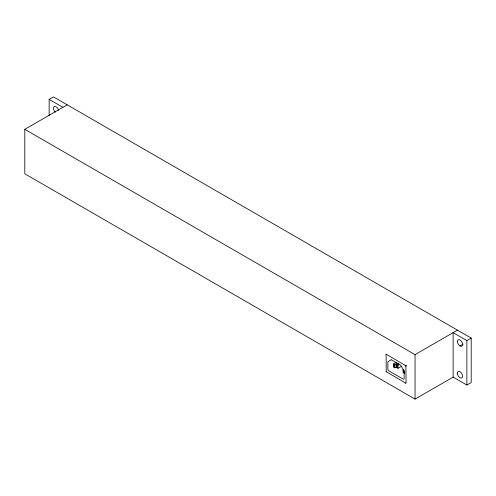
<?xml version="1.0" encoding="UTF-8"?>
<svg xmlns="http://www.w3.org/2000/svg" width="496" height="496" viewBox="0 0 496 496"><rect width="100%" height="100%" fill="white"/><g stroke="black" fill="none" stroke-linecap="round" stroke-linejoin="round"><path stroke-width="0.74" d="M386.229 371.857L386.111 354.194L405.92 365.781L406.044 382.986L405.722 383.172L386.055 371.597M405.809 365.626L406.044 366.048L405.84 365.558M386.024 354.497L386.062 354.206M405.945 383.228L405.759 383.11M405.964 366.011L405.716 365.577L405.988 365.757M49.147 115.5L49.147 99.398L53.475 96.9L471.2 338.074L471.2 382.546L466.872 385.045L453.133 377.115L415.047 399.1L24.8 173.798L24.8 129.32L67.214 104.83M396.868 366.693L394.959 367.796L393.607 367.009L393.607 363.884L396.149 362.415M393.607 364.975L394.01 365.211L397.501 363.196M401.326 366.383L397.997 368.311L396.645 367.524L396.645 364.399L398.641 363.246M24.8 129.32L415.047 354.628L457.461 330.138M396.645 365.49L397.048 365.726L399.33 364.411M453.133 377.115L453.133 332.636L466.872 340.572L471.2 338.074M460.003 345.948L463.09 344.162M49.147 99.398L62.887 107.328M396.645 364.399L397.997 365.18L397.997 368.311M393.607 363.884L394.959 364.665L394.959 367.796M403.087 370.45L403.496 370.686L403.496 372.719M466.872 340.572L466.872 385.045M415.047 354.628L415.047 399.1M404.445 370.766L404.445 373.271L403.087 372.484L403.087 369.359M397.048 365.726L397.048 367.759M394.01 365.211L394.01 367.245M55.341 112.22A3.67 2.12 60 0 1 54.182 106.528A3.67 2.12 60 0 1 58.522 110.385M391.096 359.817L388.027 361.59A0.769 0.44 60 0 0 387.866 361.944L387.866 369.036A1.531 0.887 60 0 0 388.951 370.909L403.037 379.043A1.531 0.887 60 0 0 404.122 378.417L404.122 371.324A0.769 0.44 60 0 0 403.961 370.791L400.892 365.478A0.769 0.44 60 0 0 400.508 365.075L391.474 359.86A0.769 0.44 60 0 0 391.096 359.817M457.405 341.453A3.67 2.12 60 0 0 461.299 346.295A3.67 2.12 60 0 0 461.299 341.105A3.67 2.12 60 0 0 457.405 341.453M457.405 373.234A3.67 2.12 60 0 0 461.299 378.082A3.67 2.12 60 0 0 461.299 372.887A3.67 2.12 60 0 0 457.405 373.234"/></g></svg>
